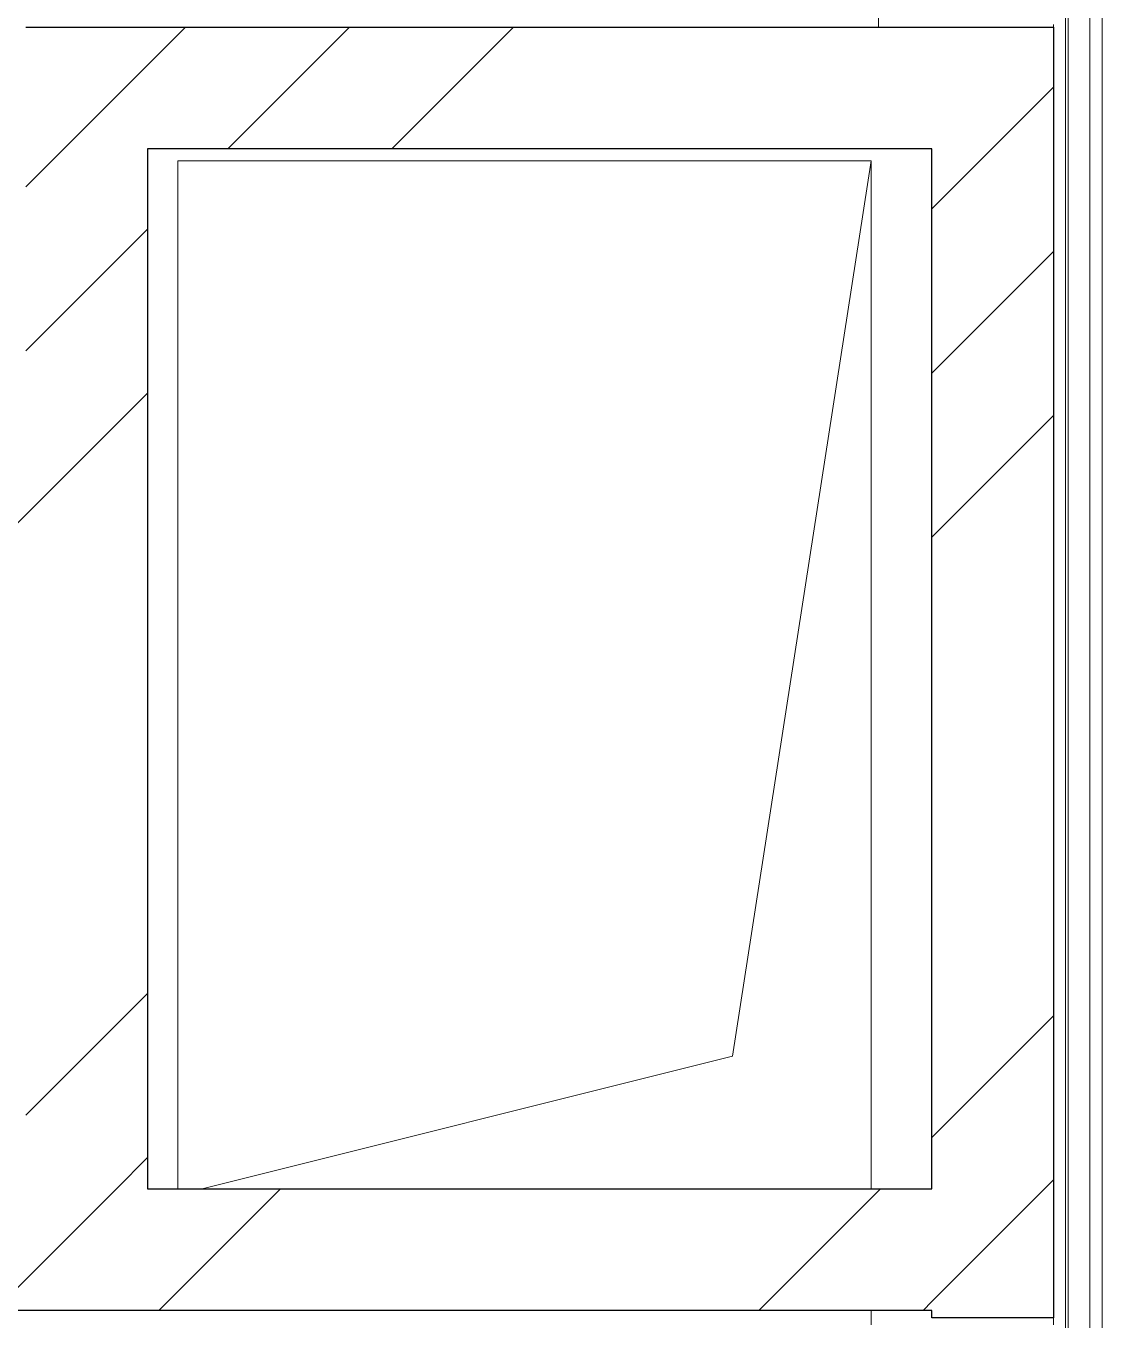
# Model space of a CAD drawing. Header units: millimetres. Extents: x -10438 to 68527, y -5058 to 44223.
# Drawn here: x 43320 to 44205, y 4357 to 5421 of the extents above; entities that cross this region are included whole.
import ezdxf

# ---------------------------------------------------------------- set-up
doc = ezdxf.new("R2010")
doc.units = ezdxf.units.MM
for name, color, linetype, lineweight in [('Обобщенные модели', 7, 'Continuous', 18), ('Стены внутренние', 7, 'Continuous', 18), ('Стены несущие', 7, 'Continuous', 30), ('Стены отделка', 7, 'Continuous', 30), ('Стены штриховка', 7, 'Continuous', 9)]:
    doc.layers.add(name, color=color, linetype=linetype, lineweight=lineweight)
pattern_1 = [(45, (0, 0), (-381.661, 381.661), []), (45, (134.94, 0), (0, 763.322), []), (45, (-134.94, 0), (0, 763.322), [])]

# ---------------------------------------------------------------- blocks, each defined once
blk = doc.blocks.new('GM_Отверстие прямоугольное _в плите_ - Отверстие-7245768-План потолков 3-го этажа')
at = {"layer": 'Обобщенные модели'}
for p, q in [((-285, -425), (-285, 420)), ((-285, -425), (-285, 420)), ((-171, 311), (265, 420)), ((285, 420), (285, -425)), ((285, 420), (285, -425)), ((-285, -425), (-171, 311)), ((285, -425), (-285, -425)), ((285, -425), (-285, -425))]:
    blk.add_line(p, q, dxfattribs=at)

msp = doc.modelspace()

# ---------------------------------------------------------------- hatches: boundary and pattern name
at = {"layer": 'Стены внутренние', "lineweight": 9}
h = msp.add_hatch(dxfattribs=at)
h.set_pattern_fill('FP_1', color=256, style=0, pattern_type=2)
h.set_pattern_definition(pattern_1)
h.paths.add_polyline_path([(44065, 5320), (44065, 5420), (43320, 5420), (43320, 5320), (44015, 5320)])
h = msp.add_hatch(dxfattribs=at)
h.set_pattern_fill('FP_1', color=256, style=0, pattern_type=2)
h.set_pattern_definition(pattern_1)
h.paths.add_polyline_path([(44120.856, 4359), (44165, 4359), (44164.994, 5420), (44065, 5420), (44065, 4359)])
h = msp.add_hatch(dxfattribs=at)
h.set_pattern_fill('FP_1', color=256, style=0, pattern_type=2)
h.set_pattern_definition(pattern_1)
h.paths.add_polyline_path([(43420, 4465), (43420, 5320), (43320, 5320), (43320, 4465)])
h = msp.add_hatch(dxfattribs=at)
h.set_pattern_fill('FP_1', color=256, style=0, pattern_type=2)
h.set_pattern_definition(pattern_1)
h.paths.add_polyline_path([(41984.131, 4953.97), (43320, 4953.97), (43320, 5053.97), (41977.081, 5053.97), (41978.111, 4953.97)])
h = msp.add_hatch(dxfattribs=at)
h.set_pattern_fill('FP_1', color=256, style=0, pattern_type=2)
h.set_pattern_definition(pattern_1)
h.paths.add_polyline_path([(41984.177, 4365), (44065, 4365), (44065, 4465), (41983.147, 4465), (41984.169, 4365.816)])

# ---------------------------------------------------------------- linework, layer by layer
at = {"layer": 'Стены несущие'}
for p, q in [((43320, 5420), (44165, 5420)), ((44165, 5420), (44165, 4359)), ((44065, 5320), (43420, 5320)), ((43420, 5320), (43420, 4465)), ((44065, 4465), (44065, 5320)), ((43420, 4465), (44065, 4465)), ((44065, 4365), (41973.183, 4365)), ((44065, 4359), (44065, 4365)), ((44165, 4359), (44065, 4359))]:
    msp.add_line(p, q, dxfattribs=at)
at = {"layer": 'Стены отделка', "lineweight": 9}
for p, q in [((44205, 8667.057), (44205, 3425)), ((44195, 3425), (44195, 8657.057)), ((44177, 8637.057), (44177, 3425)), ((44021, 8477.057), (44021, 5420)), ((44165, 4353), (44165, 5422.057)), ((44015, 4365), (44015, 4353))]:
    msp.add_line(p, q, dxfattribs=at)
at = {"layer": 'Стены штриховка'}
msp.add_line((44175, 8639.057), (44175, 3425), dxfattribs=at)

# ---------------------------------------------------------------- block references
at = {"layer": 'Обобщенные модели', "rotation": 180}
msp.add_blockref('GM_Отверстие прямоугольное _в плите_ - Отверстие-7245768-План потолков 3-го этажа', (43730, 4885), dxfattribs=at)

doc.saveas('drawing.dxf')
